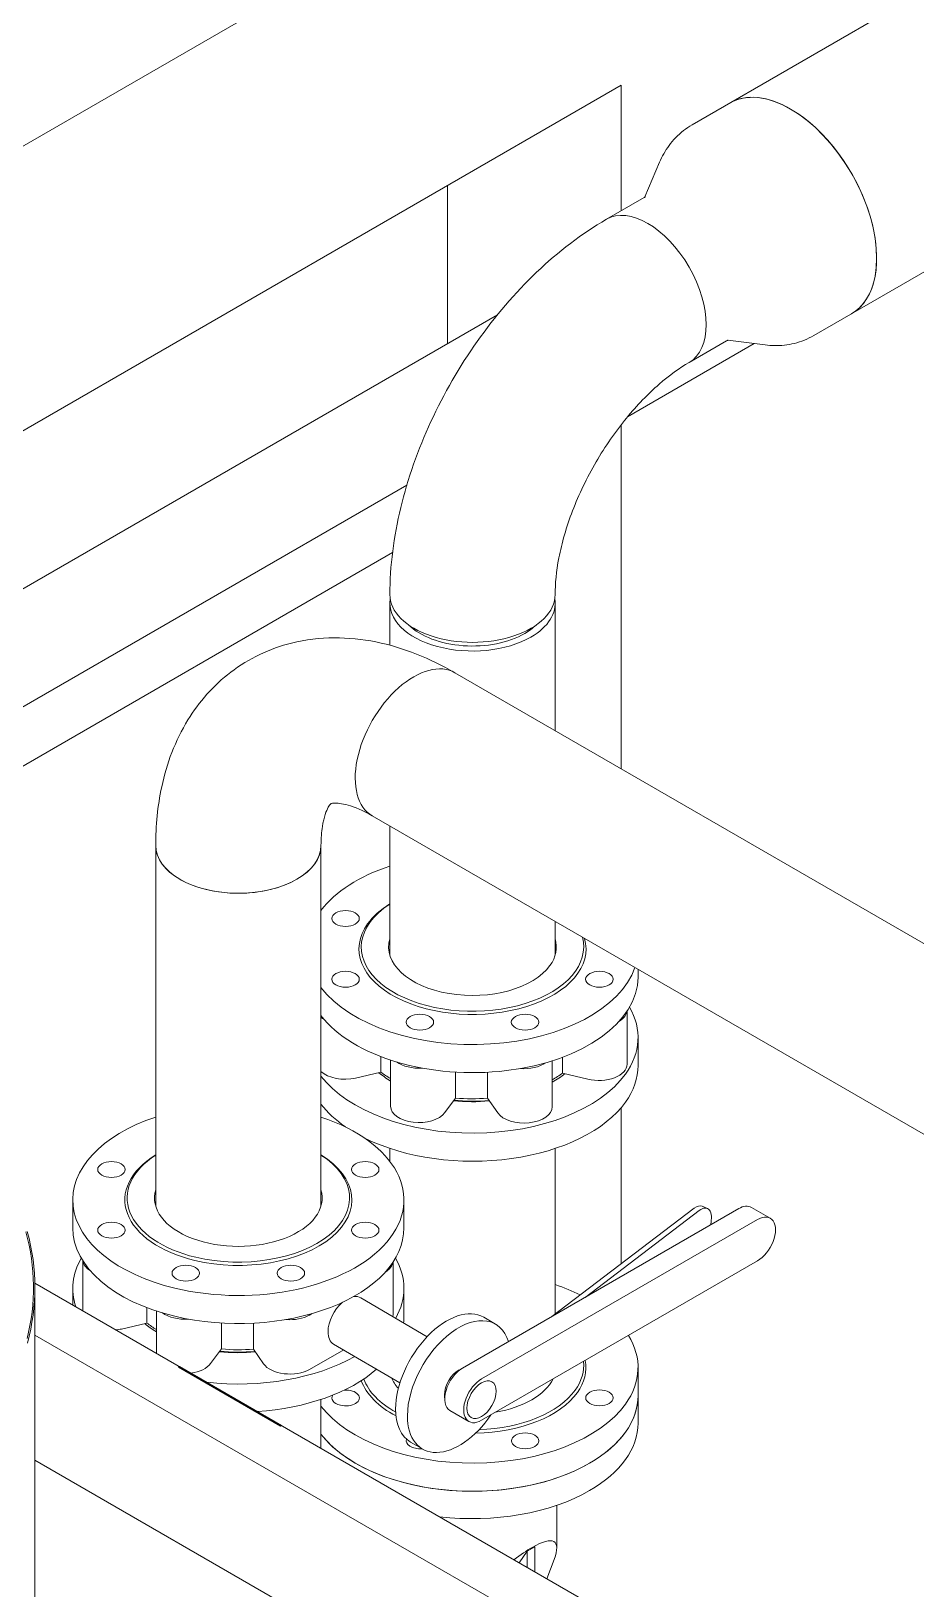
# Model space of a CAD drawing. Header units: millimetres. Extents: x -312439 to 477422, y -331570 to 212570.
# Drawn here: x 396849 to 397223, y 108251 to 108911 of the extents above; entities that cross this region are included whole.
import ezdxf

# ---------------------------------------------------------------- set-up
doc = ezdxf.new("R2010")
doc.units = ezdxf.units.MM

msp = doc.modelspace()

# ---------------------------------------------------------------- linework, layer by layer
at = {"color": 5, "linetype": 'Continuous', "lineweight": 0, "extrusion": (0, 0.816497, 0.57735)}
for p, q in [((397174.878, 109052.724), (395250.194, 107941.508)), ((397128.595, 108871.455), (397289.033, 108964.083)), ((397098.517, 108888.174), (397098.517, 108834.995)), ((397108.564, 108840.845), (397114.768, 108855.537)), ((397024.896, 108778.734), (397024.896, 108845.668)), ((397092.27, 108831.388), (397108.176, 108840.571)), ((397180.133, 108782.189), (397258.189, 108827.254)), ((397154.836, 108778.746), (397101.188, 108747.772)), ((397127.271, 108770.763), (397143.177, 108779.947)), ((397143.609, 108780.146), (397159.434, 108778.172)), ((397098.517, 108744.443), (397098.517, 108598.732)), ((397000.52, 108668.78), (397000.52, 108651.037)), ((397070.523, 108668.78), (397070.523, 108614.895)), ((398641.904, 107707.657), (397028.099, 108639.388)), ((398850.496, 107506.394), (396993.097, 108578.764)), ((397000.52, 108574.479), (397000.52, 108519.755)), ((396901.347, 108413.491), (396901.347, 108566.208)), ((396971.35, 108413.491), (396971.35, 108566.208)), ((397070.523, 108534.062), (397070.523, 108519.755)), ((397105.647, 108510.551), (397105.647, 108513.784)), ((397101.035, 108496.111), (397101.035, 108473.623)), ((397105.647, 108484.935), (397105.647, 108473.033)), ((396996.742, 108476.818), (396996.742, 108470.227)), ((397000.831, 108475.365), (397000.831, 108455.827)), ((397069.273, 108475.062), (397069.273, 108455.602)), ((397073.715, 108476.596), (397073.715, 108469.889)), ((396986.007, 108467.754), (396996.742, 108470.227)), ((397028.332, 108470.278), (397028.332, 108459.303)), ((397041.88, 108470.231), (397041.88, 108459.235)), ((397073.715, 108469.889), (397084.386, 108467.274)), ((397069.273, 108465.966), (397069.517, 108466.107)), ((397023.793, 108453.13), (397028.332, 108459.303)), ((397041.88, 108459.235), (397046.223, 108453.029)), ((397098.517, 108455.246), (397098.517, 108389.138)), ((397000.52, 108437.95), (397000.52, 108432.516)), ((397070.523, 108437.95), (397070.523, 108367.851)), ((396866.223, 108404.288), (396866.223, 108416.189)), ((397006.474, 108404.288), (397006.474, 108416.189)), ((397148.279, 108412.49), (397031.351, 108344.981)), ((397129.413, 108412.631), (397069.132, 108366.794)), ((397083.192, 108374.911), (397131.559, 108411.69)), ((397135.002, 108412.542), (397132.855, 108413.483)), ((397161.655, 108408.392), (397153.638, 108413.02)), ((397039.367, 108340.353), (397156.296, 108407.861)), ((396870.447, 108390.449), (396870.447, 108369.245)), ((397001.862, 108389.847), (397001.862, 108367.359)), ((397156.296, 108390.359), (397039.367, 108322.851)), ((396866.223, 108378.671), (396866.223, 108371.683)), ((397006.474, 108378.671), (397006.474, 108366.77)), ((396897.651, 108370.523), (396897.651, 108364.013)), ((396901.659, 108369.102), (396901.659, 108351.224)), ((396988.197, 108374.743), (397016.292, 108358.237)), ((396886.881, 108361.501), (396897.651, 108364.013)), ((396929.159, 108364.014), (396929.159, 108353.039)), ((396942.708, 108363.968), (396942.708, 108352.971)), ((396967.653, 108368.059), (396966.524, 108367.418)), ((397040.329, 108366.456), (397045.336, 108363.514)), ((396924.62, 108346.866), (396929.159, 108353.039)), ((396942.708, 108352.971), (396947.05, 108346.766)), ((396966.524, 108344.416), (396980.993, 108352.625)), ((396976.688, 108355.154), (397004.784, 108338.648)), ((396910.938, 108345.367), (396911.371, 108345.617)), ((396954.245, 108320.364), (396910.938, 108345.367)), ((396911.371, 108345.617), (396954.678, 108320.614)), ((397105.647, 108321.692), (397105.647, 108345.201)), ((396971.35, 108331.686), (396971.35, 108310.988)), ((397034.008, 108322.32), (397025.992, 108326.948)), ((396954.678, 108320.614), (396954.245, 108320.364)), ((397009.305, 108313.65), (397014.313, 108310.708)), ((397071.221, 108268.8), (397071.221, 108286.844)), ((397058.737, 108267.46), (397055.274, 108262.535)), ((397058.737, 108267.46), (397061.892, 108269.282)), ((397058.737, 108267.46), (397058.737, 108260.535)), ((397061.892, 108269.282), (397061.892, 108258.714)), ((397070.103, 108263.934), (397067.015, 108255.756))]:
    msp.add_line(p, q, dxfattribs=at)
at = {"color": 0, "linetype": 'Continuous', "lineweight": 0, "extrusion": (0, 0.816497, 0.57735)}
for p, q in [((396622.143, 108613.139), (397098.517, 108888.174)), ((397046.075, 108790.962), (396670.671, 108574.223)), ((397007.708, 108718.805), (396713.978, 108549.22)), ((397001.648, 108690.302), (396713.978, 108524.216))]:
    msp.add_line(p, q, dxfattribs=at)
at = {"color": 3, "linetype": 'Continuous', "lineweight": 0, "extrusion": (0, 0.816497, 0.57735)}
for p, q in [((397096.098, 108238.965), (396850.162, 108380.956)), ((396850.183, 108238.343), (396850.183, 108379.083)), ((396850.183, 108358.941), (397051.696, 108242.598)), ((396978.993, 108231.566), (396850.183, 108305.935))]:
    msp.add_line(p, q, dxfattribs=at)
at = {"color": 5, "linetype": 'Continuous', "lineweight": 0}
for centre, major_axis, ratio, start_param, end_param in [((397170.27, 108836.005), (-25.769, 44.633), 0.5773503, 3.1415927, 6.2831853), ((397170.27, 108836.005), (-25.769, 44.633), 0.5773503, 5.4977871, 6.2831853), ((397170.27, 108836.005), (-25.769, 44.633), 0.5773503, 3.1415927, 5.4977871), ((397109.771, 108801.076), (-17.501, 30.312), 0.5773503, 3.1415927, 6.2831853), ((397035.521, 108672.472), (-35.002, 0), 0.5773503, 0, 3.1415927), ((397035.521, 108668.78), (35.002, 0), 0.5773503, 3.0501336, 5.4977871), ((397035.521, 108668.78), (35.002, 0), 0.5773503, 5.4977871, 6.3746444), ((397035.521, 108668.78), (31.315, 0), 0.5773503, 3.6750762, 5.4977871), ((397035.521, 108668.78), (31.315, 0), 0.5773503, 5.4977871, 5.7497018), ((397010.598, 108609.076), (17.501, 30.312), 0.5773503, 0, 3.1415927), ((396936.349, 108566.208), (35.002, 0), 0.5773503, 3.1415927, 5.4977871), ((396936.349, 108566.208), (35.002, 0), 0.5773503, 3.1415927, 6.2831853), ((396936.349, 108566.208), (35.002, 0), 0.5773503, 5.4977871, 6.2831853), ((397035.521, 108522.453), (-70.126, 0), 0.5773503, 5.2349796, 5.8681124), ((397035.521, 108522.453), (-48.077, 0), 0.5773503, 5.5278263, 5.8904862), ((397035.521, 108523.253), (-47.097, 0), 0.5773503, 5.5501891, 5.8904862), ((397035.521, 108522.453), (-48.077, 0), 0.5773503, 5.8904862, 9.58446), ((397035.521, 108523.253), (-47.097, 0), 0.5773503, 5.8904862, 9.5777605), ((397035.521, 108523.253), (-35.522, 0), 0.5773503, 6.1117729, 9.0320789), ((397035.521, 108523.253), (-35.522, 0), 0.5773503, 2.7488936, 3.3130051), ((397035.521, 108522.453), (-70.126, 0), 0.5773503, 0.4150729, 2.9453997), ((397035.521, 108510.551), (-70.126, 0), 0.5773503, 0.4150729, 3.1415927), ((397089.079, 108496.626), (11.956, 0), 0.5773503, 5.5207584, 6.1993221), ((397035.521, 108484.935), (70.126, 0), 0.5773503, 5.8904862, 6.6050718), ((396981.575, 108497.167), (-11.956, 0), 0.5773503, 0.5448512, 0.7384428), ((397012.787, 108478.83), (-11.956, 0), 0.5773503, 0.6658224, 1.6911321), ((396981.575, 108474.165), (-11.956, 0), 0.5773503, 0.5448512, 1.9505653), ((397035.521, 108484.935), (70.126, 0), 0.5773503, 3.5566656, 5.8904862), ((397035.521, 108485.735), (48.077, 0), 0.5773503, 3.74303, 3.9063613), ((397039.637, 108489.462), (-54.313, 0), 0.5773503, 0.6603703, 0.7749254), ((397057.317, 108478.605), (-11.956, 0), 0.5773503, 1.4315726, 2.4605059), ((397035.521, 108486.748), (48.077, 0), 0.5773503, 5.4906313, 5.6304396), ((397035.521, 108485.735), (48.077, 0), 0.5773503, 5.4906313, 5.664995), ((397089.079, 108473.623), (11.956, 0), 0.5773503, 4.3090068, 6.2831853), ((397035.521, 108473.033), (70.126, 0), 0.5773503, 5.8904862, 6.2831853), ((397035.521, 108473.033), (70.126, 0), 0.5773503, 3.5566656, 3.8384405), ((397035.521, 108473.033), (70.126, 0), 0.5773503, 4.0082937, 5.8904862), ((397012.787, 108455.827), (11.956, 0), 0.5773503, 3.1415927, 5.8817615), ((397035.521, 108484.935), (-47.097, 0), 0.5773503, 1.399184, 1.7238509), ((397035.521, 108485.735), (48.077, 0), 0.5773503, 4.5475806, 4.8591385), ((397035.521, 108486.748), (48.077, 0), 0.5773503, 4.5622833, 4.8450414), ((397057.317, 108455.602), (11.956, 0), 0.5773503, 3.5236087, 6.2831853), ((396936.349, 108416.189), (-70.126, 0), 0.5773503, 5.2349796, 7.4612826), ((396936.349, 108416.189), (-70.126, 0), 0.5773503, 1.1780972, 4.1897984), ((396936.349, 108416.189), (48.077, 0), 0.5773503, 2.3862337, 4.3196899), ((396936.349, 108416.989), (47.097, 0), 0.5773503, 2.4085964, 4.3196899), ((396936.349, 108416.189), (48.077, 0), 0.5773503, 4.3196899, 7.0385443), ((396936.349, 108416.989), (47.097, 0), 0.5773503, 4.3196899, 7.0161816), ((396936.349, 108416.989), (-35.522, 0), 0.5773503, 6.1117729, 9.5961904), ((397129.413, 108405.63), (3.442, 7.853), 0.493747, 0, 0.7260513), ((397131.559, 108404.689), (-3.442, -7.853), 0.493747, 1.8967117, 3.867644), ((397148.279, 108403.738), (5.359, 9.282), 0.5773503, 0, 0.7853982), ((397156.296, 108399.11), (5.359, 9.282), 0.5773503, 3.9269908, 7.0685835), ((396936.349, 108404.288), (70.126, 0), 0.5773503, 3.1415927, 4.3196899), ((396936.349, 108404.288), (70.126, 0), 0.5773503, 4.3196899, 6.2831853), ((396936.349, 108378.671), (70.126, 0), 0.5773503, 2.8197062, 3.3337839), ((396882.403, 108390.904), (-11.956, 0), 0.5773503, 0.0732724, 0.7384428), ((396989.906, 108390.362), (11.956, 0), 0.5773503, 5.5207584, 6.1993221), ((396936.349, 108378.671), (70.126, 0), 0.5773503, 5.9663224, 6.6050718), ((397035.521, 108345.201), (70.126, 0), 0.5773503, 0.8621325, 1.0482057), ((396982.442, 108364.948), (-5.754, -9.795), 0.5823607, 4.1795287, 5.5021835), ((396982.442, 108364.948), (-5.754, -9.795), 0.5823607, 3.1415927, 3.586202), ((397024.817, 108340.053), (-15.512, -26.403), 0.5823607, 3.1415927, 5.5021835), ((396936.349, 108379.471), (48.077, 0), 0.5773503, 3.74208, 3.9063613), ((396936.349, 108380.485), (-48.077, 0), 0.5773503, 0.6352925, 0.7647687), ((396913.615, 108372.566), (-11.956, 0), 0.5773503, 0.6658224, 1.6911321), ((396958.144, 108372.342), (-11.956, 0), 0.5773503, 1.4315616, 2.347478), ((396989.906, 108367.359), (11.956, 0), 0.5773503, 6.1937081, 6.2831853), ((396936.349, 108366.77), (-70.126, 0), 0.5773503, 3.0754812, 3.1415927), ((397029.824, 108337.111), (-15.512, -26.403), 0.5823607, 2.6525624, 5.5021835), ((396882.403, 108367.901), (-11.956, 0), 0.5773503, 1.750345, 1.9547707), ((396982.442, 108364.948), (-5.754, -9.795), 0.5823607, 5.5021835, 6.2831853), ((397035.521, 108345.201), (70.126, 0), 0.5773503, 5.8912452, 6.6250468), ((396936.349, 108378.671), (70.126, 0), 0.5773503, 4.5201978, 5.4922256), ((396936.349, 108378.671), (47.097, 0), 0.5773503, 4.5407766, 4.8654435), ((396936.349, 108379.471), (48.077, 0), 0.5773503, 4.5475806, 4.8591385), ((396936.349, 108380.485), (48.077, 0), 0.5773503, 4.5622833, 4.8450414), ((396913.615, 108349.563), (11.956, 0), 0.5773503, 4.9309603, 5.8817615), ((396936.349, 108366.77), (-70.126, 0), 0.5773503, 1.6858041, 2.5582302), ((396958.144, 108349.339), (11.956, 0), 0.5773503, 3.5235985, 5.4890707), ((397031.351, 108336.23), (-5.359, -9.282), 0.5773503, 3.9269908, 6.2831853), ((397029.824, 108337.111), (-4.387, -7.599), 0.5773503, 3.9269908, 5.4977871), ((397035.521, 108346.001), (47.097, 0), 0.5773503, 5.8912452, 6.3480738), ((397035.521, 108345.201), (48.077, 0), 0.5773503, 5.8912452, 6.3922497), ((397035.521, 108345.201), (48.077, 0), 0.5773503, 3.3429857, 3.973456), ((397035.521, 108346.001), (47.097, 0), 0.5773503, 3.3516378, 3.9504181), ((397035.521, 108346.001), (35.522, 0), 0.5773503, 3.3996418, 3.6294453), ((397039.367, 108331.602), (-5.359, -9.282), 0.5773503, 3.9269908, 7.0685835), ((397035.521, 108346.001), (35.522, 0), 0.5773503, 4.9919332, 6.0036411), ((397035.521, 108345.201), (70.126, 0), 0.5773503, 3.5566656, 5.8912452), ((396981.784, 108332.323), (5.818, 0), 0.5773503, 2.7793183, 4.3204489), ((396981.784, 108332.323), (5.818, 0), 0.5773503, 4.3204489, 7.9471293), ((397029.824, 108337.111), (-4.387, -7.599), 0.5773503, 5.4977871, 5.7209135), ((397035.521, 108345.201), (48.077, 0), 0.5773503, 4.7407206, 5.8912452), ((397035.521, 108346.001), (47.097, 0), 0.5773503, 4.7710181, 5.8912452), ((397035.521, 108333.3), (-70.126, 0), 0.5773503, 2.3561945, 3.1415927), ((397035.521, 108333.3), (70.126, 0), 0.5773503, 5.8912452, 6.2831853), ((397024.817, 108340.053), (-15.512, -26.403), 0.5823607, 5.5021835, 6.2831853), ((397029.824, 108337.111), (-15.512, -26.403), 0.5823607, 5.5021835, 7.7405636), ((397035.521, 108333.3), (70.126, 0), 0.5773503, 3.5566656, 5.8912452), ((397035.521, 108333.3), (-70.126, 0), 0.5773503, 0.4150729, 2.3561945), ((397035.521, 108321.692), (-70.126, 0), 0.5773503, 2.3561945, 3.1415927), ((397013.296, 108314.157), (5.818, 0), 0.5773503, 2.9230359, 4.85187), ((397035.521, 108321.692), (-70.126, 0), 0.5773503, 1.3698582, 2.3561945), ((397035.521, 108233.099), (34.861, 38.113), 0.2019062, 5.8149504, 6.8513241), ((397035.521, 108233.099), (34.861, 38.113), 0.2019062, 0.5681388, 0.8392024)]:
    msp.add_ellipse(centre, major_axis=major_axis, ratio=ratio, start_param=start_param, end_param=end_param, dxfattribs=at)
for centre, major_axis in [((396981.767, 108535.308), (5.818, 0)), ((396981.767, 108509.598), (5.818, 0)), ((397089.275, 108509.598), (-5.818, 0)), ((397013.256, 108491.418), (5.818, 0)), ((397057.787, 108491.418), (-5.818, 0)), ((396882.595, 108429.044), (5.818, 0)), ((396990.103, 108429.044), (-5.818, 0)), ((396882.595, 108403.334), (5.818, 0)), ((396990.103, 108403.334), (-5.818, 0)), ((396914.083, 108385.154), (5.818, 0)), ((396958.614, 108385.154), (-5.818, 0)), ((397039.367, 108331.602), (-4.387, -7.599)), ((397089.292, 108332.37), (-5.818, 0)), ((397057.828, 108314.176), (-5.818, 0))]:
    msp.add_ellipse(centre, major_axis=major_axis, ratio=0.5773503, dxfattribs=at)
at = {"color": 0, "linetype": 'Continuous', "lineweight": 0}
for major_axis, start_param, end_param in [((-261.613, 0), 2.9976529, 3.2980059), ((-262.225, 0), 2.9856485, 3.2984345)]:
    msp.add_ellipse((396587.957, 108379.083), major_axis=major_axis, ratio=0.5773503, start_param=start_param, end_param=end_param, dxfattribs=at)
at = {"color": 5, "linetype": 'Continuous', "lineweight": 0}
for points, knots in [([(397114.768, 108855.537), (397115.282, 108856.755), (397115.871, 108857.967), (397117.215, 108860.355), (397117.97, 108861.531), (397119.653, 108863.814), (397120.582, 108864.921), (397122.609, 108867.025), (397123.707, 108868.021), (397126.051, 108869.861), (397127.296, 108870.704), (397128.595, 108871.455)], [0.37360949, 0.37360949, 0.37360949, 0.37360949, 0.45596722, 0.45596722, 0.53832496, 0.53832496, 0.62068269, 0.62068269, 0.70304043, 0.70304043, 0.78539816, 0.78539816, 0.78539816, 0.78539816]), ([(397108.702, 108840.981), (397108.702, 108840.981), (397108.69, 108840.966), (397108.63, 108840.904), (397108.565, 108840.843), (397108.394, 108840.708), (397108.287, 108840.635), (397108.176, 108840.571)], [0.56745965, 0.56745965, 0.56745965, 0.56745965, 0.62068269, 0.62068269, 0.70304043, 0.70304043, 0.78539816, 0.78539816, 0.78539816, 0.78539816]), ([(397092.27, 108831.388), (397081.745, 108825.311), (397071.856, 108817.712), (397053.514, 108800.24), (397045.067, 108790.359), (397030.004, 108769.026), (397023.393, 108757.576), (397012.45, 108733.865), (397008.116, 108721.609), (397002.156, 108696.988), (397000.52, 108684.624), (397000.52, 108672.472)], [4.712389, 4.712389, 4.712389, 4.712389, 5.0265482, 5.0265482, 5.3407075, 5.3407075, 5.6548668, 5.6548668, 5.969026, 5.969026, 6.2831853, 6.2831853, 6.2831853, 6.2831853]), ([(397143.177, 108779.947), (397143.289, 108780.011), (397143.405, 108780.067), (397143.607, 108780.148), (397143.693, 108780.173), (397143.777, 108780.194), (397143.795, 108780.197), (397143.795, 108780.197)], [3.92699082, 3.92699082, 3.92699082, 3.92699082, 4.00934855, 4.00934855, 4.09170629, 4.09170629, 4.14492933, 4.14492933, 4.14492933, 4.14492933]), ([(397180.133, 108782.189), (397178.834, 108781.439), (397177.481, 108780.782), (397174.715, 108779.672), (397173.304, 108779.219), (397170.468, 108778.516), (397169.046, 108778.265), (397166.227, 108777.949), (397164.831, 108777.883), (397162.09, 108777.913), (397160.746, 108778.009), (397159.434, 108778.172)], [3.92699082, 3.92699082, 3.92699082, 3.92699082, 4.00934855, 4.00934855, 4.09170629, 4.09170629, 4.17406402, 4.17406402, 4.25642176, 4.25642176, 4.33877949, 4.33877949, 4.33877949, 4.33877949]), ([(397127.271, 108770.763), (397123.317, 108768.481), (397118.968, 108765.388), (397109.916, 108757.525), (397105.208, 108752.678), (397096.103, 108741.573), (397091.727, 108735.27), (397083.961, 108721.941), (397080.587, 108714.907), (397075.285, 108701.087), (397073.34, 108694.3), (397071.022, 108682.309), (397070.523, 108677.02), (397070.523, 108672.472)], [4.712389, 4.712389, 4.712389, 4.712389, 4.9595155, 4.9595155, 5.2199981, 5.2199981, 5.490947, 5.490947, 5.765786, 5.765786, 6.0370041, 6.0370041, 6.2831853, 6.2831853, 6.2831853, 6.2831853]), ([(397028.099, 108639.388), (397017.574, 108645.465), (397006.391, 108650.049), (396983.048, 108654.768), (396970.803, 108654.935), (396949.673, 108649.665), (396940.752, 108645.431), (396925.787, 108634.015), (396919.681, 108627.033), (396909.58, 108610.592), (396906.009, 108600.955), (396902.133, 108582.943), (396901.347, 108574.623), (396901.347, 108566.208)], [4.712389, 4.712389, 4.712389, 4.712389, 5.0265482, 5.0265482, 5.3337838, 5.3337838, 5.5720061, 5.5720061, 5.8007641, 5.8007641, 6.0656552, 6.0656552, 6.2831853, 6.2831853, 6.2831853, 6.2831853]), ([(396993.097, 108578.764), (396989.143, 108581.047), (396985.593, 108582.51), (396980.063, 108584.092), (396978.097, 108584.231), (396975.581, 108584.13), (396975.6, 108583.967), (396975.592, 108583.962), (396975.286, 108583.924), (396973.653, 108581.019), (396972.579, 108578.342), (396971.575, 108572.009), (396971.35, 108569.278), (396971.35, 108566.208)], [4.712389, 4.712389, 4.712389, 4.712389, 4.9595155, 4.9595155, 5.2034027, 5.2034027, 5.5133281, 5.5133281, 5.8274873, 5.8274873, 6.1170148, 6.1170148, 6.2831853, 6.2831853, 6.2831853, 6.2831853])]:
    msp.add_open_spline(points, degree=3, knots=knots, dxfattribs=at)

doc.saveas('drawing.dxf')
